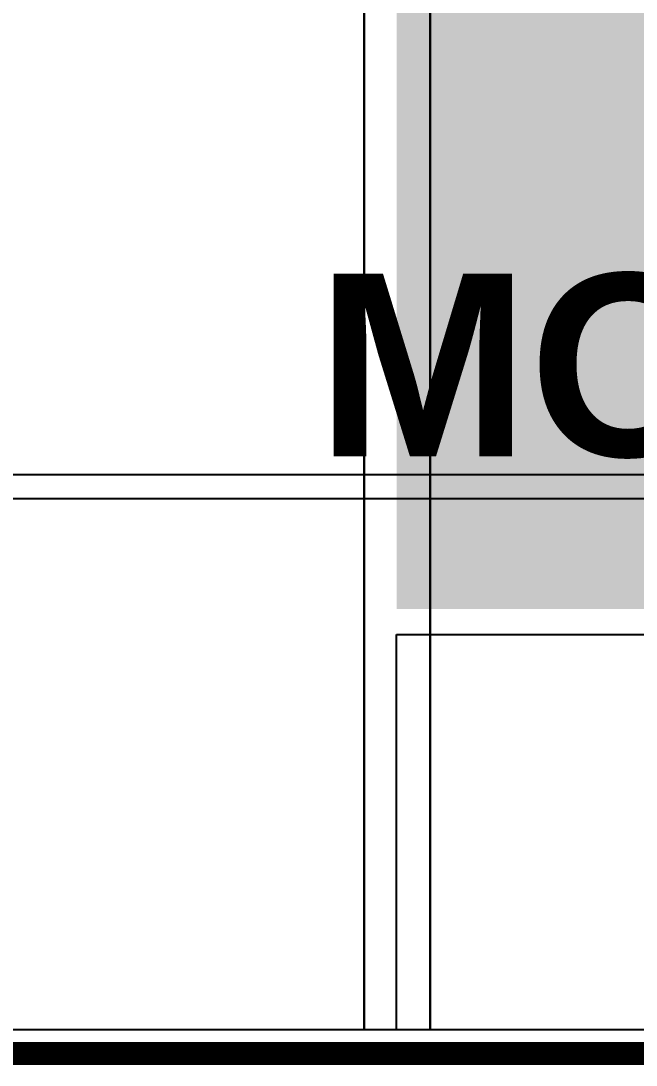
# Model space of a CAD drawing. Header units: inches. Extents: x 0 to 5379, y 0 to 5429.
# Drawn here: x 19.89 to 30, y -0.19 to 16.97 of the extents above; entities that cross this region are included whole.
import ezdxf

# ---------------------------------------------------------------- set-up
doc = ezdxf.new("R2010")
doc.units = ezdxf.units.IN
for name, color, linetype in [('Board Outline', 216, 'Continuous'), ('Bottom Layer', 5, 'Continuous'), ('GND01', 16, 'Continuous'), ('GND02', 76, 'Continuous'), ('PWR', 156, 'Continuous'), ('SIG 01', 90, 'Continuous'), ('Top Layer', 1, 'Continuous'), ('Top Overlay', 2, 'Continuous')]:
    doc.layers.add(name, color=color, linetype=linetype)
doc.styles.add('Arial_Bold', font='', dxfattribs={"height": 0.2})
doc.styles.get('Arial_Bold').set_extended_font_data('Arial', bold=True)

msp = doc.modelspace()

# ---------------------------------------------------------------- hatches: boundary and pattern name
at = {"layer": 'Top Layer'}
msp.add_hatch(color=1, dxfattribs=at).paths.add_polyline_path([(26.064, 7.301), (43.124, 7.301), (43.124, 21.844), (26.064, 21.844)])

# ---------------------------------------------------------------- linework, layer by layer
at = {"layer": 'Board Outline'}
msp.add_lwpolyline([(0, 0, 0.381, 0.381, 0), (350, 0, 0.381, 0.381, 0)], format="xyseb", dxfattribs=at)
at = {"layer": 'Bottom Layer'}
for p, q in [((25.532, 0.388), (25.532, 63.507)), ((25.532, 63.507), (25.532, 0.388)), ((26.619, 62.456), (26.619, 0.388)), ((26.619, 0.388), (26.619, 62.456)), ((25.532, 0.388), (9.671, 0.388)), ((26.619, 0.388), (25.532, 0.388)), ((48.641, 0.388), (26.619, 0.388))]:
    msp.add_line(p, q, dxfattribs=at)
at = {"layer": 'GND01'}
msp.add_line((349.612, 0.388), (0.388, 0.388), dxfattribs=at)
at = {"layer": 'GND02'}
msp.add_line((349.612, 0.388), (0.388, 0.388), dxfattribs=at)
at = {"layer": 'PWR'}
msp.add_line((349.612, 0.388), (0.388, 0.388), dxfattribs=at)
at = {"layer": 'SIG 01'}
for p, q in [((39.73, 9.507), (13.42, 9.507)), ((13.259, 9.118), (39.73, 9.118)), ((349.612, 0.388), (0.388, 0.388))]:
    msp.add_line(p, q, dxfattribs=at)
at = {"layer": 'Top Layer'}
for p, q in [((26.064, 0.388), (26.064, 6.883)), ((26.064, 6.883), (47.36, 6.883)), ((47.371, 0.388), (26.064, 0.388))]:
    msp.add_line(p, q, dxfattribs=at)

# ---------------------------------------------------------------- texts
at = {"layer": 'Top Overlay', "style": 'Arial_Bold'}
msp.add_text('MOTOR-01', height=3, dxfattribs=at).set_placement((24.753, 9.812))

doc.saveas('drawing.dxf')
